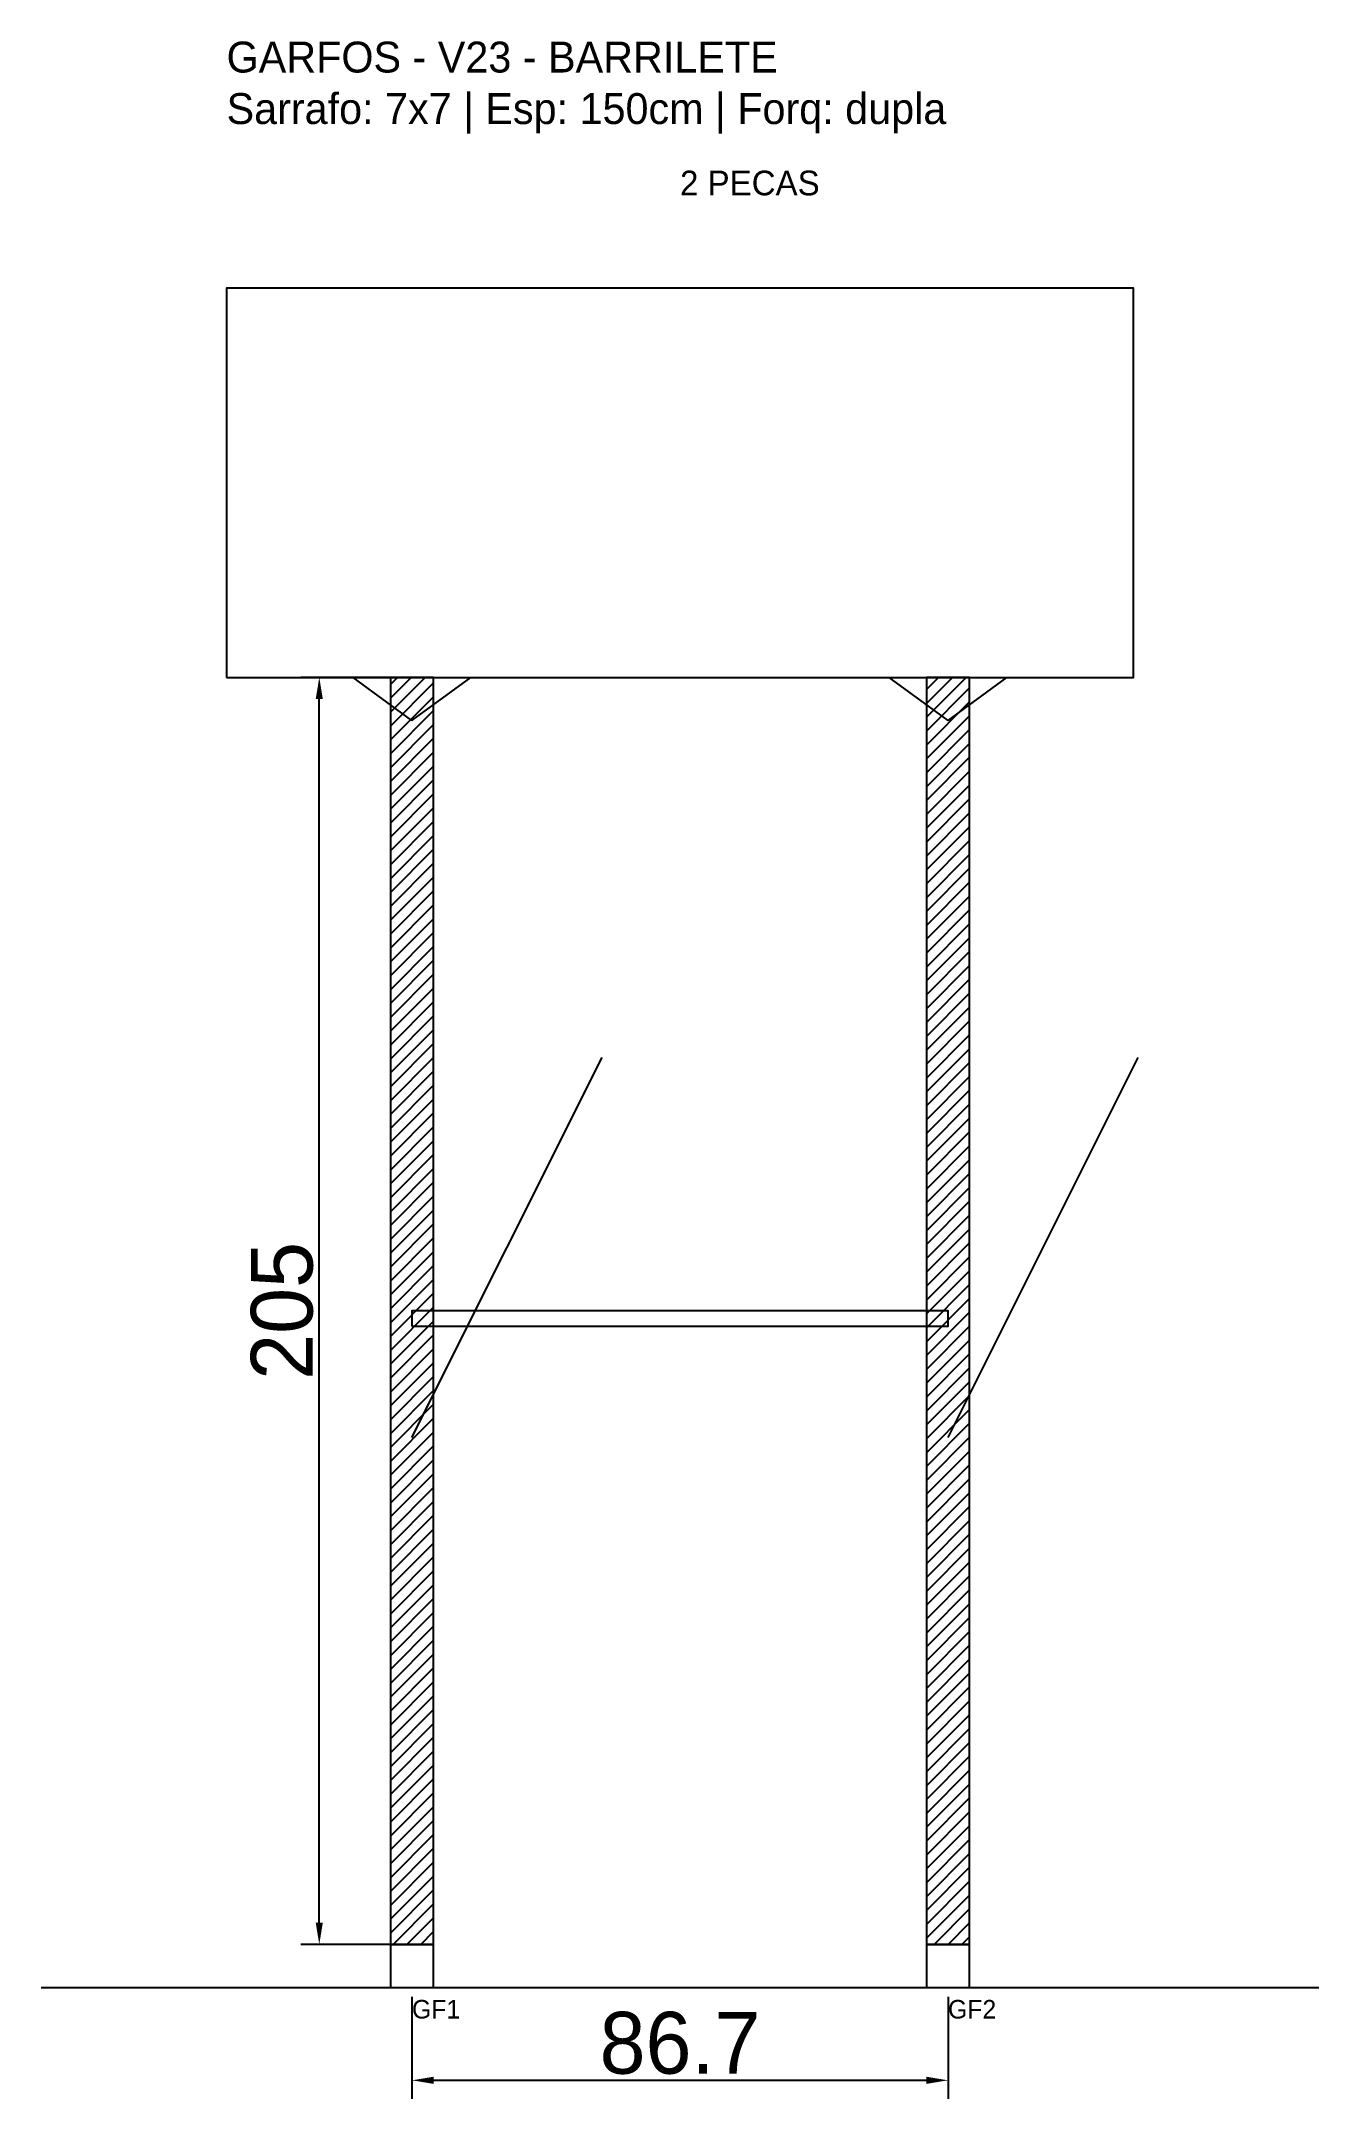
# Model space of a CAD drawing. Header units: metres. Extents: x -30 to 177, y -25 to 308.
import ezdxf

# ---------------------------------------------------------------- set-up
doc = ezdxf.new("R2010")
doc.units = ezdxf.units.M
for name, color, linetype in [('BARRA_ANCORAGEM', 1, 'Continuous'), ('COTA', 241, 'Continuous'), ('GARFOS OK', 3, 'Continuous'), ('NOME DA VIGA', 6, 'Continuous'), ('SARR_7x7', 40, 'Continuous'), ('TIRAS REESCORAMENTO', 252, 'Continuous'), ('VIGAS', 3, 'Continuous')]:
    doc.layers.add(name, color=color, linetype=linetype)
doc.dimstyles.new('EZ DXF', dxfattribs={"dimtxt": 10, "dimasz": 3.5, "dimexe": 3, "dimexo": 1.5, "dimgap": 1, "dimtad": 1, "dimdec": 1, "dimdsep": 46, "dimcen": 2.5, "dimazin": 3, "dimtfac": 1, "dimtmove": 0, "dimatfit": 3})

msp = doc.modelspace()

# ---------------------------------------------------------------- hatches: boundary and pattern name
at = {"layer": 'COTA'}
h = msp.add_hatch(dxfattribs=at)
h.set_pattern_fill('ANSI31', scale=0.5)
h.paths.add_polyline_path([(26.5, 0), (33.5, 0), (33.5, 205), (26.5, 205)])
h = msp.add_hatch(dxfattribs=at)
h.set_pattern_fill('ANSI31', scale=0.5)
h.paths.add_polyline_path([(113.23, 0), (120.23, 0), (120.23, 205), (113.23, 205)])

# ---------------------------------------------------------------- linework, layer by layer
at = {"layer": 'BARRA_ANCORAGEM'}
for p, q in [((30, 82), (60.75, 143.5)), ((116.73, 82), (147.48, 143.5))]:
    msp.add_line(p, q, dxfattribs=at)
at = {"layer": 'GARFOS OK'}
for p, q in [((30, 198), (20.5, 205)), ((20.5, 205), (39.5, 205)), ((30, 198), (39.5, 205)), ((116.73, 198), (107.23, 205)), ((107.23, 205), (126.23, 205)), ((116.73, 198), (126.23, 205))]:
    msp.add_line(p, q, dxfattribs=at)
at = {"layer": 'GARFOS OK', "linetype": 'CONTINUOUS'}
msp.add_line((-30, -7), (176.73, -7), dxfattribs=at)
at = {"layer": 'GARFOS OK'}
for points in [[(26.5, 0), (33.5, 0), (33.5, 205), (26.5, 205), (26.5, 0)], [(113.23, 0), (120.23, 0), (120.23, 205), (113.23, 205), (113.23, 0)]]:
    msp.add_lwpolyline(points, dxfattribs=at)
at = {"layer": 'SARR_7x7'}
for points in [[(26.5, -7), (33.5, -7), (33.5, 0), (26.5, 0), (26.5, -7)], [(113.23, -7), (120.23, -7), (120.23, 0), (113.23, 0), (113.23, -7)]]:
    msp.add_lwpolyline(points, dxfattribs=at)
at = {"layer": 'TIRAS REESCORAMENTO'}
msp.add_lwpolyline([(30, 100), (116.73, 100), (116.73, 102.5), (30, 102.5), (30, 100)], dxfattribs=at)
at = {"layer": 'VIGAS'}
msp.add_lwpolyline([(0, 205), (146.73, 205), (146.73, 268), (0, 268), (0, 205)], dxfattribs=at)

# ---------------------------------------------------------------- texts
at = {"layer": 'NOME DA VIGA'}
for s, height, p in [('2 PECAS', 4, (73.37, 283)), ('GF1', 3, (30, -12)), ('GF2', 3, (116.73, -12))]:
    msp.add_text(s, height=height, dxfattribs=at).set_placement(p)
at = {"layer": 'NOME DA VIGA', "insert": (0, 293), "char_height": 5, "attachment_point": 7}
msp.add_mtext('GARFOS - V23 - BARRILETE\\PSarrafo: 7x7 | Esp: 150cm | Forq: dupla', dxfattribs=at)

# ---------------------------------------------------------------- dimensions: what is measured, and where the dimension line sits
at = {"layer": 'COTA'}
msp.add_linear_dim(base=(15, 0), p1=(30, 0), p2=(30, 205), angle=90, dimstyle='EZ DXF', dxfattribs=at).render()
msp.add_linear_dim(base=(30, -22), p1=(30, -7), p2=(116.73, -7), dimstyle='EZ DXF', dxfattribs=at).render()

doc.saveas('drawing.dxf')
